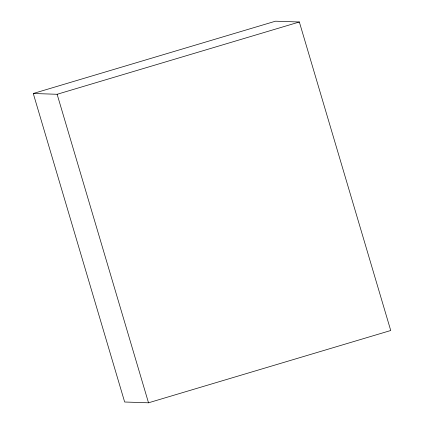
<?xml version="1.0" encoding="UTF-8"?>
<svg xmlns="http://www.w3.org/2000/svg" width="424" height="424" viewBox="0 0 424 424"><rect width="100%" height="100%" fill="white"/><g stroke="black" fill="none" stroke-linecap="round" stroke-linejoin="round"><path stroke-width="0.64" d="M33.268 93.492L275.483 21.2L299.344 21.99L390.732 330.508L148.517 402.8L124.656 402.01L33.268 93.492L57.129 94.282L299.344 21.99M57.129 94.282L148.517 402.8"/></g></svg>
